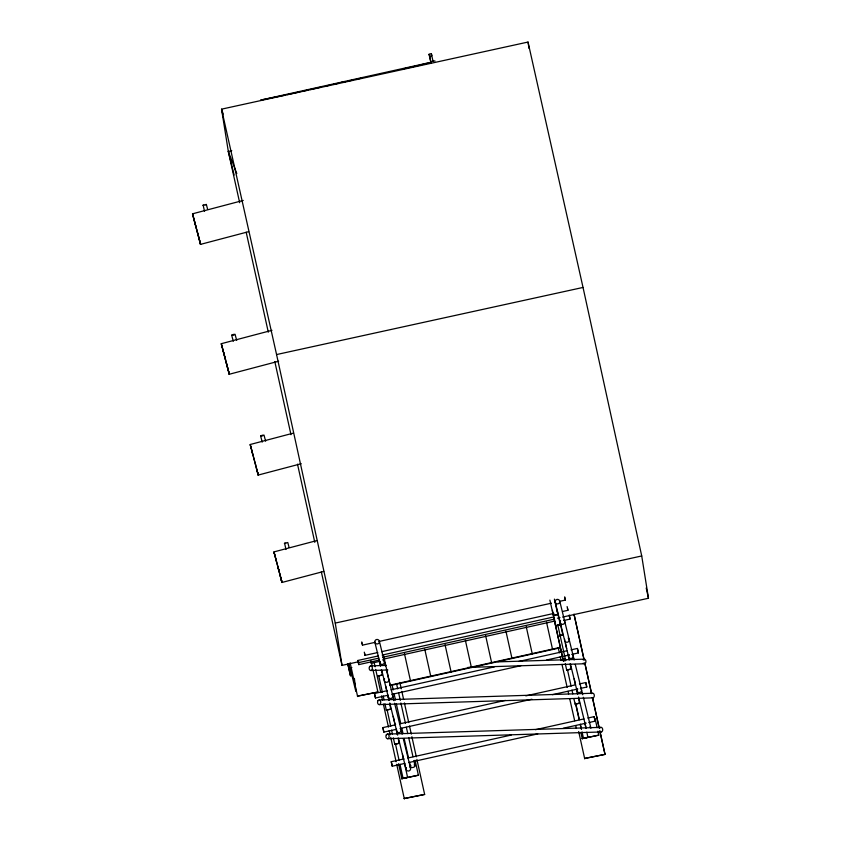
<?xml version="1.0" encoding="UTF-8"?>
<svg xmlns="http://www.w3.org/2000/svg" width="841" height="841" viewBox="0 0 841 841"><rect width="100%" height="100%" fill="white"/><g stroke="black" fill="none" stroke-linecap="round" stroke-linejoin="round"><path stroke-width="1.26" d="M204.542 211.396L203.133 205.099L206.339 204.426L207.632 209.283M206.308 204.521L205.561 204.931M233.283 341.288L231.674 335.212L233.304 334.434L235.081 334.308L236.689 340.384M262.224 442.093L260.615 436.016L262.234 435.239L264.021 435.112L265.63 441.189M285.982 549.488L284.563 543.191L287.78 542.519L289.073 547.375M382.455 675.008L377.945 676.006L382.455 675.008L381.32 669.888M386.324 710.119L390.834 709.11L386.324 710.119L384.905 703.707M394.797 744.317L399.212 743.223L394.797 744.317L393.283 737.82M403.07 778.324L407.58 777.326L403.07 778.324L399.959 764.238M553.294 615.475L557.804 614.477L553.294 615.475L549.898 600.096M555.912 625.809L560.316 624.705L555.912 625.809L552.411 610.335M560.001 622.119L562.829 634.944L559.538 636.059M566.697 670.046L571.207 669.047L566.697 670.046L565.278 663.644M575.076 704.148L579.586 703.15L575.181 704.243L573.94 699.029M583.454 738.261L587.964 737.252L583.454 738.261L582.035 731.849M587.912 737.389L586.829 732.133M435.039 61.015L432.936 60.815L431.139 61.887M234.303 334.813L233.02 335.191M262.834 435.764L261.54 436.069M193.062 215.969L192.526 213.814L243.238 200.431M194.25 220.531L200.505 244.374L248.631 231.674M222.35 347.964L221.257 343.706L271.979 330.324M222.981 350.424L229.246 374.266L278.634 361.231M250.744 446.666L250.197 444.511L293.309 433.136M251.617 449.735L258.176 475.07L301.236 463.706M274.502 554.061L273.956 551.906L317.068 540.532M275.375 557.141L281.945 582.466L323.732 571.438M559.896 635.155L562.829 634.944M429.099 54.245L431.359 53.74L431.832 55.664L429.572 56.168L429.099 54.245L431.086 63.212M430.645 62.339L260.689 100.09L284.899 95.159M287.433 94.602L292.5 93.467M295.044 92.909L300.111 91.785M302.655 91.217L307.722 90.092M310.255 89.524L315.333 88.4M317.866 87.832L320.41 87.275M325.478 86.15L330.555 85.015M333.089 84.457L338.166 83.333M345.777 81.64L341.866 82.061M348.311 81.072L353.378 79.948M355.922 79.38L360.989 78.255M404.111 68.678L421.867 64.736M429.478 63.043L423.034 64.021M362.029 643.05L362.503 645.142L375.265 642.303M379.091 641.452L551.391 603.186M560.327 601.199L565.425 600.064L564.7 596.826M364.542 653.289L365.005 655.339L377.777 652.542M381.604 651.691L553.904 613.415M562.839 611.428L567.938 610.293L567.107 606.571M379.291 660.059L358.813 664.611L357.856 660.469L378.324 655.927M382.161 655.076L553.609 616.989M378.818 658.146L358.35 662.687L358.813 664.611M382.655 657.284L554.103 619.207L554.566 621.121L383.128 659.207M349.078 667.144L349.299 668.101L351.864 667.565M371.007 663.307L379.943 661.331M563.712 620.5L570.093 619.092L569.262 615.36M349.698 672.642L350.781 672.411L351.549 675.523L350.466 675.765L347.775 663.917M390.14 685.142L560.085 647.391M560.19 647.812L390.235 685.573L383.601 655.633M377.914 692.048L357.509 696.138L377.914 692.048L372.983 669.814M388.248 695.171L375.485 698.009L374.876 695.328L374.487 693.51L387.249 690.671M391.076 689.82L494.455 666.86M518.708 661.468L567.202 650.703M571.028 649.851L577.41 648.432L577.883 650.513M392.074 694.319L520.978 665.683M546.503 660.017L569.483 654.908M572.027 654.34L578.408 652.931L577.431 648.548M562.934 659.134L565.184 658.629L565.657 660.553L563.407 661.058L553.578 616.842M396.626 729.273L383.864 732.112L383.391 730.02L382.865 727.612L395.627 724.774M399.454 723.922L505.388 700.395M525.804 695.864L575.58 684.805M579.407 683.954L585.788 682.535L586.261 684.627M400.453 728.422L531.911 699.228M552.327 694.687L577.851 689.021M580.406 688.453L586.787 687.034L585.788 682.535M405.005 763.376L392.242 766.214L391.633 763.544L391.244 761.715L404.006 758.887M407.832 758.035L511.212 735.066M535.454 729.683L583.959 718.908M587.785 718.056L594.167 716.637L594.64 718.729L595.165 721.136L588.784 722.556M408.831 762.524L537.735 733.899M563.26 728.222L586.23 723.123M418.397 775.223L401.84 778.682L418.397 775.223L415.086 760.264M598.781 735.15L582.224 738.619L598.781 735.15L597.898 731.207M605.026 754.377L584.632 758.456L605.026 754.377L599.917 731.281M424.652 794.44L404.248 798.519L424.652 794.44L416.884 759.37M562.566 617.073L648.474 598.256L641.725 555.964L583.034 287.443L528.022 42.05L221.561 109.162L228.321 151.464L239.664 202.723M234.103 175.023L228.321 151.464L231.759 150.707M223.222 114.113L221.561 109.162L276.573 354.555L583.034 287.443M358.686 661.73L342.024 665.378L335.265 623.076L641.725 555.964M557.436 618.198L560.001 617.641M285.719 543.391L284.374 543.412M203.858 205.372L202.944 205.32M232.6 335.265L231.674 335.212M370.692 665.893L386.418 665.389M497.788 661.878L584.264 659.144M370.849 670.508L387.88 669.972M467.806 667.439L584.421 663.759M379.07 699.996L592.642 693.247M379.228 704.611L592.8 697.862M387.449 734.098L601.01 727.349M387.606 738.713L601.178 731.964M261.173 436.111L260.615 436.016M228.321 151.464L236.794 173.519M565.415 600.032L564.952 597.972M567.927 610.261L567.465 608.211M570.082 619.05L569.62 617M578.398 652.889L577.935 650.839M586.776 687.002L586.314 684.942M595.155 721.105L594.167 716.637M365.005 655.339L364.29 652.143M374.487 693.51L374.96 695.591M382.865 727.612L383.864 732.112M391.244 761.715L391.717 763.807M349.299 668.101L349.141 667.355M192.526 213.814L192.925 215.285M200.179 242.902L200.579 244.363L200.032 242.219M250.197 444.511L251.28 448.768M221.257 343.706L226.649 363.964M257.714 472.915L258.25 475.06L257.167 470.813M228.773 372.111L229.32 374.256L228.226 369.998M273.956 551.906L274.366 553.378M281.472 580.311L282.019 582.466L280.926 578.209M193.388 216.978L192.757 214.76M250.418 445.31L251.06 447.675M258.029 474.271L256.715 469.373M221.488 344.505L222.119 346.87M229.088 373.457L225.977 361.767M274.187 552.705L274.818 555.081M281.788 581.667L279.632 573.594M193.23 216.4L194.061 219.512M250.902 447.086L251.732 450.208M221.971 346.282L222.802 349.404M274.671 554.492L275.501 557.604M193.935 219.038L194.902 222.686M194.828 222.381L195.869 226.303M222.676 348.931L223.643 352.579M223.569 352.263L224.6 356.195M195.827 226.166L200.347 243.427M196.868 230.108L197.919 234.071M196.226 228.079L193.462 217.535M255.59 464.768L251.144 448.232M224.568 356.058L225.619 360.053M278.318 568.253L279.359 572.174M277.667 566.172L278.676 569.977M197.856 233.84L198.854 237.656M255.527 464.537L256.526 468.353M226.586 363.733L227.596 367.549M280.295 575.749L274.902 555.628M198.749 237.257L199.632 240.652M256.421 467.953L257.314 471.338M227.48 367.149L228.374 370.534M280.19 575.349L281.073 578.745M199.496 240.116L200.2 242.849M192.894 215.328L193.609 218.071M274.334 553.42L275.049 556.164M595.197 718.95L597.121 727.675M559.738 601.136A2.313 2.271 -13.8 0 1 556.774 603.806A2.313 2.271 -13.8 0 1 555.922 599.969A2.313 2.271 -13.8 0 1 559.738 601.136L574.182 659.964A2.313 2.271 -13.8 0 0 573.173 658.545M575.265 664.369L582.729 694.761M583.339 697.242L590.939 728.18M555.228 602.135L569.231 659.186M570.45 664.138L577.746 693.836M578.524 697L586.124 727.938M552.579 649.504L546.513 622.14M532.29 654.014L526.224 626.65M511.99 658.524L505.925 631.149M491.701 663.034L485.635 635.659M471.412 667.533L465.346 640.169M451.112 672.043L445.047 644.679M430.823 676.553L424.758 649.178M410.534 681.063L404.468 653.688M379.354 641.21A2.313 2.271 -13.8 0 1 376.4 643.87A2.313 2.271 -13.8 0 1 375.549 640.043A2.313 2.271 -13.8 0 1 379.354 641.21L385.43 665.956M386.345 669.667L393.977 700.721M394.576 703.202L402.177 734.14M403.26 738.545L410.555 768.243M374.844 642.209L380.616 665.725M381.698 670.098L389.162 700.49M389.772 702.96L397.667 735.139M398.445 738.303L406.045 769.252M357.856 660.469L358.329 662.393M349.982 667.533L355.859 691.46L354.408 678.424M257.546 472.484L258.176 475.07M251.922 451.228L252.552 453.814M199.874 241.787L200.505 244.374M281.304 579.88L281.945 582.466M275.68 558.624L276.321 561.21M228.605 371.68L229.246 374.266M392.232 766.183L391.769 764.122M375.475 697.967L375.012 695.917M348.363 663.854L348.542 664.621M569.22 615.139L569.567 616.674M575.433 703.118L579.186 719.78M580.343 724.91L581.205 728.748M558.224 647.738L559.381 652.868M560.243 656.705L561.115 660.553M561.977 664.401L567.17 687.465M568.043 691.313L568.611 693.867M569.767 698.997L574.676 720.779M575.833 725.909L576.411 728.474M396.553 683.775L397.709 688.895M398.571 692.732L400.305 700.406M400.873 702.971L405.488 723.439M406.35 727.286L407.79 733.678M408.663 737.515L412.984 756.711M413.846 760.548L415.002 765.667M392.043 684.774L393.199 689.893M394.061 693.73L395.501 700.133M396.363 703.97L400.694 723.165M401.84 728.285L402.997 733.405M404.153 738.524L408.474 757.72M409.62 762.829L410.492 766.677M348.962 666.619L348.384 664.012M646.214 588.006L648.474 598.256M574.088 614.529L584.022 659.428M584.873 663.276L591.402 692.795M592.537 697.925L599.065 727.433M573.982 614.098L584.201 660.29M584.768 662.855L591.58 693.646M592.432 697.494L599.244 728.285M599.812 730.85L604.921 753.946M584.842 723.155L585.977 728.285M574.203 678.792L575.328 683.922M576.463 689.052L577.599 694.182M578.45 698.019L579.586 703.15M565.541 643.407L566.676 648.537M568.085 654.95L569.22 660.069M570.072 663.917L571.207 669.047M556.921 609.326L560.316 624.705M554.398 599.097L557.804 614.477M576.085 704.926L579.197 719.034M580.332 724.154L581.467 729.284M431.359 53.74L433.062 61.435M557.72 624.674L565.657 660.553M567.423 669.541L571.102 686.203M571.954 690.051L572.805 693.899M580.847 732.385L582.277 738.818M429.572 56.168L430.991 62.57M554.618 621.32L563.407 661.058M578.671 731.512L584.737 758.887M399.843 682.398L401.262 688.811M401.83 691.376L403.638 699.502M404.395 702.918L408.758 722.598M409.504 726.014L411.312 734.14M411.88 736.705L416.316 756.805M402.482 754.272L403.617 759.391M404.752 764.511L407.58 777.326M393.252 716.322L395.238 725.289M396.374 730.409L397.225 734.256M398.077 738.093L399.212 743.223M385.725 686.056L386.86 691.186M387.995 696.306L388.847 700.143M389.698 703.991L390.834 709.11M379.333 660.921L380.468 666.04M395.428 743.738L399.107 760.39M387.049 709.636L390.729 726.288M391.58 730.135L392.432 733.972M398.539 763.723L401.893 778.892M378.671 675.533L382.35 692.185M383.202 696.022L384.053 699.87M373.982 661.667L375.118 666.797M375.685 669.362L380.794 692.458M381.541 695.885L382.497 700.154M383.349 704.012L388.458 727.097M389.204 730.524L390.161 734.803M390.729 737.368L396.122 761.746M396.689 764.311L404.353 798.95M370.997 660.837L372.237 666.387M361.777 641.904L362.503 645.142M350.129 662.771L357.614 696.558M348.857 663.686L351.549 675.523M347.985 664.548L350.466 675.765M246.182 232.2L268.3 332.163M274.818 361.641L290.986 434.692M297.504 464.169L314.797 542.34M321.325 571.817L342.024 665.378M276.573 354.555L335.265 623.076M528.022 42.05L529.042 48.463M568.148 638.088A2.313 2.271 -13.8 0 1 568.947 641.042A2.313 2.271 -13.8 0 1 566.014 642.103A2.313 2.271 -13.8 0 1 564.7 639.328M388.574 679.013A2.313 2.271 -13.8 0 1 386.408 682.345A2.313 2.271 -13.8 0 1 384.579 678.866M563.754 620.185A2.313 2.271 -13.8 0 1 563.817 623.959A2.313 2.271 -13.8 0 1 560.253 622.603M560.201 622.014A2.313 2.271 -13.8 0 1 560.569 620.889M382.834 660.006A2.313 2.271 -13.8 0 1 384.326 662.845A2.313 2.271 -13.8 0 1 381.425 664.337A2.313 2.271 -13.8 0 1 379.932 661.499M393.262 698.997A2.313 2.271 -13.8 0 1 393.809 700.038M392.211 694.729A2.313 2.271 -13.8 0 1 391.286 698.408A2.313 2.271 -13.8 0 1 388.195 696.18M401.63 733.1A2.313 2.271 -13.8 0 1 401.977 733.583M572.132 654.287A2.313 2.271 -13.8 0 1 572.826 657.42A2.313 2.271 -13.8 0 1 569.63 658.125A2.313 2.271 -13.8 0 1 568.937 654.992M581.552 692.658A2.313 2.271 -13.8 0 1 582.561 694.077M410.009 767.202A2.313 2.271 -13.8 0 1 409.998 770.272A2.313 2.271 -13.8 0 1 406.886 770.556A2.313 2.271 -13.8 0 1 406.361 767.539M400.127 728.464A2.313 2.271 -13.8 0 1 399.938 732.385A2.313 2.271 -13.8 0 1 396.574 730.293M599.906 728.075A2.302 1.598 88.3 0 1 602.167 727.991A2.302 1.598 88.3 0 1 602.282 731.25A2.302 1.598 88.3 0 1 600.022 731.334M583.16 659.859A2.302 1.598 88.3 0 1 585.41 659.775A2.302 1.598 88.3 0 1 585.525 663.034A2.302 1.598 88.3 0 1 583.265 663.128M580.511 688.39A2.313 2.271 -13.8 0 1 581.194 691.523A2.313 2.271 -13.8 0 1 578.009 692.227A2.313 2.271 -13.8 0 1 577.315 689.105M589.93 726.761A2.313 2.271 -13.8 0 1 590.729 727.623M592.232 693.341A2.302 1.598 88.3 0 1 594.314 695.791A2.302 1.598 88.3 0 1 591.99 697.588M414.14 764.921A2.302 1.293 -12.7 0 1 414.529 766.708A2.302 1.293 -12.7 0 1 411.344 767.423A2.302 1.293 -12.7 0 1 410.955 765.636M386.334 734.824A2.302 1.598 88.3 0 0 387.186 738.65A2.302 1.598 88.3 0 0 389.047 735.749A2.302 1.598 88.3 0 0 386.334 734.824M369.588 666.608A2.302 1.598 88.3 0 0 370.429 670.445A2.302 1.598 88.3 0 0 372.29 667.544A2.302 1.598 88.3 0 0 369.588 666.608M377.966 700.721A2.302 1.598 88.3 0 0 378.807 704.548A2.302 1.598 88.3 0 0 380.668 701.646A2.302 1.598 88.3 0 0 377.966 700.721"/></g></svg>
